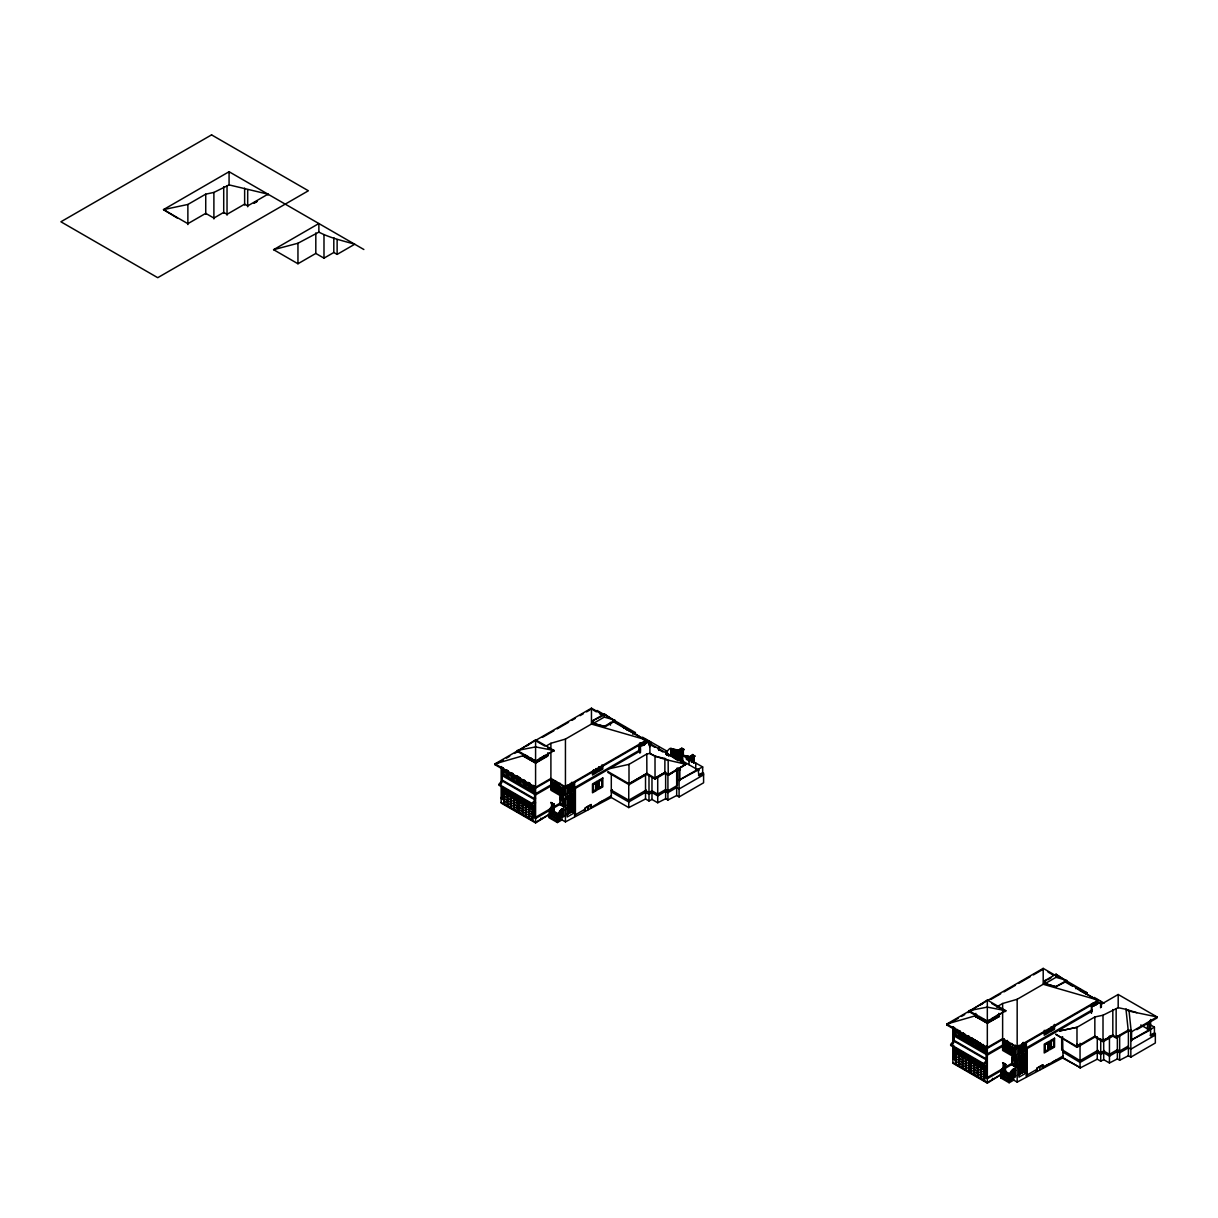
<?xml version="1.0" encoding="UTF-8"?>
<svg xmlns="http://www.w3.org/2000/svg" width="1218" height="1218" viewBox="0 0 1218 1218"><rect width="100%" height="100%" fill="white"/><g stroke="black" fill="none" stroke-linecap="round" stroke-linejoin="round"><path stroke-width="1.5" d="M567.832 805.905L567.832 799.708M568.517 795.735L568.517 799.434L566.949 798.521M568.73 806.636L568.73 795.628M569.339 795.217L569.461 807.656M570.024 808.935L570.039 803.499L573.8 805.677M570.861 809.407L570.861 804.931L574.622 807.108M571.516 809.787L571.516 806.057L574.622 807.854M573.099 793.862L573.099 804.459L570.039 802.692L570.039 795.613M629.021 784.651L628.99 764.371L646.788 754.003L649.91 753.379L655.01 756.332L664.891 758.433L664.861 773.4L655.04 779.063L646.88 774.344L629.021 784.651L607.904 772.456M638.917 751.369L638.917 744.442M646.88 774.344L646.788 754.003M649.94 744.457L649.94 743.574L685.795 764.28L668.18 775.318L664.861 773.4M655.04 779.063L655.01 756.332M665.698 754.338L666.474 750.714L667.342 754.46M666.672 754.475L666.474 750.714M666.855 754.125L666.855 750.927M667.007 754.277L667.007 751.019M667.327 754.46L667.327 751.339L642.495 737.194M667.86 753.927L678.045 760.687L678.045 759.804M668.18 775.318L685.795 764.28C673.63 761.22 661.024 759.332 649.91 753.561L649.894 743.345M681.227 750.608L671.133 748.765L671.133 755.13L671.483 754.033L672.564 754.292M671.453 754.475L681.517 760.565M671.681 754.231L671.453 755.13M677.436 769.73L677.436 785.366L667.921 790.863L665.637 789.538L657.72 794.106L651.98 790.786L648.996 792.507L645.525 790.497M682.445 757.733L679.202 755.86L679.202 757.002L682.11 756.454M682.095 761.296C682.415 734.241 682.796 767.751 681.958 760.123M682.811 755.114L682.811 750.532M691.672 762.407L691.687 756.698M692.189 762.316L692.189 757.733L694.747 756.241L692.707 754.475L690.667 756.241L692.707 757.429M693.727 762.955L693.727 756.835M1019.557 1066.1L1019.573 1059.904M1020.242 1066.496L1020.242 1060.299L1018.674 1059.386M1020.242 1055.945L1020.242 1059.63L1018.674 1058.731M1020.456 1066.846L1020.456 1055.839M1021.506 1068.049L1021.08 1055.412M1021.765 1068.186L1021.765 1063.695L1025.526 1065.872M1024.642 1064.334L1024.642 1054.164M1024.84 1054.057L1024.825 1064.669L1021.765 1062.888L1021.765 1055.823M1055.869 1034.31L1076.986 1046.506L1076.986 1027.307L1059.584 1030.961L1076.986 1027.307L1094.845 1016.954L1103.006 1015.233L1118.185 1007.667L1118.185 994.482L1157.1 1016.954L1131.263 1031.905L1128.203 1030.139L1125.98 1009.326L1136.82 1012.706M1119.662 1035.422L1119.662 1060.239L1128.401 1055.747L1130.837 1057.148L1155.334 1043.004L1155.334 1033.26L1150.599 1036L1150.599 1019.496M1149.838 1030.261L1149.838 1020.928M592.831 720.614L604.326 713.992L615.029 721.026L605.529 726.522L593.273 723.462L593.333 720.34L602.027 716.169M593.273 723.462L604.265 717.113L604.326 713.992L609.929 718.087M1044.572 980.825L1056.052 974.202L1066.77 981.236L1055.778 986.732L1045.014 983.657L1045.059 980.536L1046.551 980.536M1045.014 983.657L1056.006 977.323L1056.052 974.202L1060.254 977.475M563.919 789.447L551.16 781.743L564.01 789.401M683.572 749.786L681.532 751.354L671.438 748.75M691.87 757.109L681.958 754.977M553.901 804.443L550.886 802.495L554.114 804.322L548.983 810L553.566 804.047L553.444 811.904M554.114 804.032L549.379 810.32M557.539 815.04L561.742 808.767L563.934 810L561.742 809.056L557.281 814.888L561.985 808.904M1000.846 1070.378L1005.84 1064.532L1002.627 1062.705L1005.626 1064.654M1013.863 1069.282C1003.358 1086.075 1012.782 1063.284 1015.386 1070.363M1009.022 1075.098L1013.726 1069.115L1015.477 1070.302M1094.221 997.405L1104.117 1003.145M501.146 784.773L501.146 803.043L535.585 822.926L550.901 813.487L549.881 812.908M952.872 1044.983L952.872 1063.238L987.326 1083.122L1002.627 1073.697L1001.607 1073.104M550.901 813.32L535.585 822.317L501.146 802.434M1002.627 1073.53L987.326 1082.528L952.872 1062.644M607.934 771.588L629.021 783.768L646.819 773.384L655.04 778.18L664.861 772.516L668.18 774.435M655.04 778.18L664.906 772.425M685.795 764.28L668.225 774.511L668.164 760.443L664.845 758.525M553.718 783.402L553.718 788.99M698.873 769.609L679.096 780.129L698.112 769.167L698.873 775.79L703.593 773.065L703.593 782.793L679.096 796.937L676.675 795.537L667.921 800.028L665.637 798.703L657.72 802.769L651.98 799.45L648.996 800.987L645.525 798.978L628.747 807.595L611.299 797.516L565.441 821.891L562 819.897L557.402 822.546L548.983 817.689L548.983 816.593L550.521 815.71L558.94 820.567L559.123 812.619L559.229 819.181M1100.905 1004.485L1118.185 994.482M1005.444 1064.167L1005.276 1072.175L1005.276 1064.304M1076.986 1046.506L1094.845 1036.168L1094.845 1016.969M1094.845 1036.168L1103.006 1040.888L1112.841 1035.209L1116.145 1037.112L1128.203 1030.139M177.219 218.022L163.501 209.618L187.876 204.472L205.735 194.149L213.896 192.429L229.075 184.892M267.99 195.047L267.99 194.164L247.696 205.903L244.635 204.137L227.035 214.307L223.716 212.389L213.896 218.068L205.735 213.363L187.876 223.686L163.501 209.603L229.075 171.723L363.862 249.507M273.593 249.69L318.872 223.533L318.872 232.12C330.063 238.012 342.593 240.631 354.727 244.239L337.127 254.395L333.808 252.491L323.988 258.155L315.812 253.435L297.953 263.758L273.593 249.69L297.953 243.25L318.872 232.12M535.585 739.844L517.224 751.339L535.585 761.95L553.962 750.455L535.585 739.844L535.585 822.926M604.433 715.651L591.461 708.176L495.026 763.853L495.026 764.737L535.585 788.153L550.901 779.322L565.441 787.711L646.575 740.879L612.532 720.34M526.404 746.04L529.465 744.274M495.026 764.737L503.201 760.017M506.46 758.129L509.733 756.241M514.635 753.409L517.909 751.521M542.421 737.362L553.87 730.77M557.144 728.882L568.578 722.274M571.851 720.386L575.124 718.498M580.027 715.666L583.3 713.778M586.558 711.891L589.832 710.003M547.841 752.739L547.841 756.043L535.585 763.123L523.344 756.058L524.105 755.114L523.344 755.693L535.585 762.742L547.841 755.525M546.303 745.934L550.901 743.284L565.441 739.082L591.461 724.055L646.575 739.996L565.441 786.828L550.901 778.439L535.585 787.27L495.026 763.853L525.004 755.19M543.502 756.211L544.781 755.464L544.781 756.941M537.321 761.326L540 759.773L539.939 758.266L538.66 760.474M540.381 759.56L543.061 758.007M543.441 757.794L546.121 756.241M603.549 726.811L615.029 720.173L604.265 717.113M623.875 728.44L625.397 727.557L628.458 730.206L625.397 728.44M626.935 730.206L628.458 729.323M633.68 733.114L629.447 730.678M632.599 734.149L635.354 732.566L635.354 733.449M551.998 788L552.089 782.245M551.998 782.398L552.089 787.955M534.565 792.918L535.585 792.324M535.585 793.725L550.901 784.894M554.51 789.34L554.601 783.692M535.585 794.897L550.901 786.067M555.027 784.148L555.027 789.751L555.119 783.996M552.424 785.838L554.86 784.453L554.86 780.966M550.901 787.97L556.428 784.742M556.748 785.153L556.748 790.741M560.082 783.265L550.901 788.746L563.66 796.115L563.66 786.858M502.166 767.142L502.166 780.053L534.565 798.764L535.585 798.171M557.539 791.091L557.631 785.443M553.109 788.64L553.2 782.991M558.057 785.899L558.149 791.441M553.764 788.975L553.809 783.341M559.458 786.493L559.351 792.142M534.824 801.535L531.764 803.301L498.847 784.301L501.907 780.768L534.824 799.769L531.764 804.185L535.585 802.86M560.067 786.843L559.778 792.492M555.728 790.04L555.484 781.514M556.139 790.391L556.23 784.742M561.498 788L561.787 793.542L561.681 787.894M556.839 790.802L556.931 785.153M645.555 739.783L639.739 736.616M562.488 788.244L562.198 793.892L562.29 788.244M563.599 788.883L563.614 794.593M644.535 742.873L645.296 742.432M566.69 788.107L574.378 784.011M559.869 792.553L559.96 786.904M593.501 773.278L596.059 771.801M599.241 769.959L601.799 768.497L601.799 765.346M647.337 741.99L639.694 746.406L649.636 741.549L649.636 746.954M596.196 771.892L596.196 768.528L596.318 771.953L593.257 773.719L593.364 770.157M644.535 744.046L645.296 743.604M560.387 787.254L560.569 792.842M561.178 793.192L561.087 787.544M562.807 794.243L562.99 788.64L562.99 794.243M574.622 787.65L640.455 749.649M574.622 788.822L640.455 750.821M566.674 794.106L574.378 789.903M552.515 803.408L551.921 813.898M567.223 796.115L574.622 791.837L566.553 787.178M567.223 797.592L574.622 793.314L573.922 792.903M550.886 808.387L554.068 809.879L554.068 811.097M560.082 793.969L560.082 804.656L561.102 804.063M552.424 806.057L552.53 812.558L552.333 803.408M552.942 812.208L553.033 805.265M553.551 811.964L553.718 803.971M549.364 816.471L549.47 809.909L549.562 816.471M549.973 809.254L549.973 816.243L549.881 809.376M601.859 786.295L599.18 787.833L599.18 781.21L601.859 779.657L601.799 786.249M562.731 809.3L562.625 815.055M563.325 809.65L563.34 815.344M566.69 808.447L574.378 804.641M574.378 804.352L567.253 808.645M671.483 748.568C669.93 767.736 676.355 739.098 666.992 751.536M667.327 751.339L665.698 751.156M672.306 749.694L681.182 751.064M672.443 749.77L673.463 749.907L673.6 754.566M561.894 814.857L563.949 815.695L562.107 814.522M673.6 749.968L674.239 754.642M674.894 750.105C675.031 767.538 672.595 738.763 675.792 754.916M562.198 815.771L562.016 808.6M675.67 754.84C676.112 743.604 672.93 756.211 677.619 755.19M560.661 817.141L560.569 810.746M561.163 816.852L561.27 810.016L561.163 816.958M562 816.593L560.463 817.476L552.043 812.604L553.581 811.721L562 816.593L562 819.897M676.584 750.455L676.843 755.053M566.674 814.446L574.074 810.168M677.36 750.592L677.223 755.267M560.25 818.587L560.052 811.416M566.979 814.614L574.378 810.244M677.482 750.653L679.172 751.004L679.431 755.602M679.751 749.344L681.791 748.172L683.831 749.344L681.791 751.11L679.751 749.344L681.791 750.532L683.831 749.344M668.575 756.15L671.468 754.505M678.259 750.79L678.654 755.464M679.751 749.938L681.791 748.75L683.831 749.938M678.654 750.867L678.776 755.541L681.913 756.53M682.05 748.903L680.253 749.938L680.253 756.454M557.692 821.176L557.6 814.598L557.402 822.546M612.075 789.675L611.299 790.117L628.747 800.196L646.301 790.056M683.146 761.509L671.712 754.323L673.341 754.429M558.94 820.567L557.402 821.45L548.983 816.593M671.453 755.754L673.006 754.871L682.735 760.489M674.117 754.566L673.341 754.581L673.341 749.831M679.431 751.004L680.207 751.141M611.299 790.71L612.075 790.269M679.811 751.064L680.207 755.739M681.304 751.278L680.588 755.815M612.273 791.319L611.299 791.883L628.747 801.962L646.301 791.837M682.263 760.443L682.811 751.11L683.328 755.769M585.279 808.097L591.019 804.778L591.019 808.067M678.396 755.327L676.843 755.19L676.843 750.44L677.619 750.73M574.622 815.223L585.082 809.178M629.021 783.768L646.88 773.46M677.65 756.743L679.202 755.86M678.396 750.714L678.396 755.464L679.948 755.602M681.608 761.357L681.958 755.19M591.217 807.412L611.421 795.735M680.725 755.739L679.948 755.739L679.948 750.988M680.725 755.876L681.532 755.967L671.864 754.262M683.465 755.83L684.486 755.967M684.623 756.043L685.658 756.18M685.536 756.104L686.434 756.317L686.434 759.393M687.211 756.454L686.313 756.241M687.987 756.591L687.089 756.378L687.089 759.59L686.571 756.378L686.693 759.53M688.124 756.652L688.505 759.804M688.642 759.865L688.764 756.728M688.901 756.804L689.16 761.402M689.281 756.865L690.058 757.002M689.677 756.941L690.058 760.078M690.667 756.241L692.707 755.069L694.747 756.241M690.454 757.078L691.352 757.276L691.672 761.859M690.834 757.139L690.971 760.276M693.484 755.51L692.448 755.206M664.054 773.065L657.72 776.719L657.72 802.769M692.007 757.033L681.958 755.525L682.933 755.845M693.986 755.799L694.504 756.393M690.667 755.647L692.707 756.835L694.747 755.647M693.027 761.235L693.544 757.307L693.727 762.864M679.096 769.837L679.857 769.395L679.857 780.571M698.493 775.059L702.679 772.623L702.679 766.959L697.335 769.609M703.593 774.831L679.096 788.975L676.675 787.574L667.921 792.629L665.637 791.304L657.72 795.872L651.98 792.553L648.996 794.273L645.525 792.279M987.326 1000.054L968.949 1011.549L987.326 1022.146L1005.687 1010.651L987.326 1000.054L987.326 1083.122M1056.158 975.862L1043.202 968.371L946.751 1024.064L946.751 1024.947L987.326 1048.363L1002.627 1039.517L1017.167 1047.922L1098.301 1001.074L1064.334 980.52M968.949 1011.549L972.01 1009.768M979.668 1005.352L982.728 1003.586M946.751 1024.947L950.025 1023.059M953.298 1021.171L958.201 1018.339M961.474 1016.451L964.732 1014.564M968.005 1012.676L972.908 1009.844M990.889 999.46L1000.694 993.797M1003.967 991.909L1015.416 985.301M1018.674 983.413L1030.123 976.806M1033.397 974.918L1043.202 969.254M975.039 1015.919L987.326 1022.953L999.567 1016.254L987.326 1023.333L975.07 1016.254L975.831 1015.812M996.507 1007.027L1002.627 1003.495L1017.167 999.293L1043.202 984.266L1098.301 1000.191L1017.167 1047.038L1002.627 1038.634L987.326 1047.48L946.751 1024.064L976.745 1015.386M1047.982 979.698L1050.875 978.039M996.507 1015.675L997.786 1014.944L997.786 1016.406L995.167 1017.989M989.046 1021.537L991.726 1019.984M1055.29 987.006L1066.77 980.383L1056.006 977.323M1075.601 988.635L1077.138 987.752L1080.199 989.518L1079.94 990.554L1085.451 993.294M1002.901 1042.243L1015.934 1049.14M1003.815 1042.441L1003.815 1048.15M1004.515 1042.852L1004.332 1048.561M1004.941 1043.308L1004.941 1048.911L1005.033 1043.141M987.326 1053.935L1002.627 1045.09M987.326 1055.108L1002.627 1046.277M1006.662 1044.298L1006.753 1049.962L1006.586 1041.177M1003.19 1047.663L1015.949 1055.138L1003.19 1047.769M1008.062 1044.892L1007.971 1050.662L1008.123 1041.71M1002.627 1048.18L1003.525 1047.663M1007.225 1045.531L1008.154 1044.953M1002.627 1048.774L1004.424 1047.739M1007.377 1046.034L1011.823 1043.476M1004.424 1048.5L1004.165 1038.71M1009.692 1046.049L1009.692 1051.652M1009.981 1046.003L1009.874 1051.652M1010.483 1052.002L1010.575 1046.353M1006.053 1049.551L1006.144 1043.902M986.55 1061.731L983.489 1063.512L950.588 1044.496L953.648 1040.964L986.55 1059.965L983.489 1064.395L987.326 1063.07M1011.503 1047.206L1011.503 1052.702M1007.225 1041.725L1007.453 1050.251M1012.402 1047.404L1012.295 1053.052M1013.011 1047.754L1012.721 1053.403M1008.671 1050.951L1008.474 1045.349M1009.083 1051.301L1009.174 1045.653M1014.442 1048.911L1014.624 1054.392M1015.325 1049.094L1015.34 1054.788M1011.001 1046.704L1011.001 1052.291M1097.037 1002.627L1096.261 1004.256L1097.037 1003.815M1018.415 1048.317L1026.104 1044.207M1045.242 1033.488L1047.784 1032.011M1053.524 1028.692L1050.982 1030.169L1050.982 1027.033L1050.723 1030.611L1053.783 1028.845L1053.783 1025.312M1048.043 1032.164L1044.983 1033.93L1045.105 1030.367L1045.181 1033.595M1012.813 1053.448L1012.904 1047.8M1013.315 1048.15L1013.513 1053.753M1014.122 1054.103L1014.031 1048.439M1026.363 1047.861L1092.181 1009.859M1026.363 1049.033L1092.181 1011.031M1018.4 1054.194L1026.104 1050.22L1018.705 1054.377M1018.4 1054.316L1026.104 1050.099M1004.256 1063.603L1003.845 1074.109M1004.667 1064.075L1004.774 1072.464L1004.759 1063.908M1018.964 1056.31L1026.363 1052.047L1023.12 1050.175M1018.964 1057.787L1026.363 1053.524L1025.663 1053.113M1011.823 1063.36L987.326 1077.504L984.707 1075.981M984.707 1077.154L987.326 1078.661L1011.823 1064.486L1017.106 1067.547M1012.843 1064.273L1011.823 1064.867L1011.823 1057.94L1015.584 1060.117L1015.584 1065.567M1005.413 1070.317L1005.489 1071.475L1005.307 1070.15M1002.734 1074.748L1002.734 1068.125L1002.627 1074.687M1000.724 1076.788L1002.247 1075.905L1010.666 1080.777L1010.666 1079.666L1002.247 1074.809L1003.784 1073.926L1012.204 1078.783L1012.204 1077.671L1003.784 1072.814L1005.307 1071.931L1013.726 1076.788L1013.726 1080.107L1009.143 1082.756L1000.724 1077.9L1000.724 1076.788L1009.143 1081.66L1010.666 1080.777M1050.921 1048.043L1053.6 1046.49L1053.6 1039.868L1050.921 1041.405L1050.982 1047.937M1014.259 1069.617L1014.259 1075.205M1000.724 1077.9L1003.784 1076.133M1018.415 1068.658L1026.104 1064.547M1013.833 1074.718L1015.69 1075.783L1013.757 1074.809M1013.528 1075.007L1013.62 1076.149M1014.975 1075.494L1014.868 1069.967L1015.081 1075.555M1012.295 1077.397L1012.386 1071.018M1012.904 1077.047L1012.904 1070.348M1013.406 1069.693L1013.315 1076.803L1013.513 1069.556M1012.204 1077.671L1013.726 1076.788M1018.4 1074.657L1026.104 1070.439L1018.705 1074.718M1010.864 1072.997L1010.864 1079.331M1011.458 1072.221L1011.458 1079.087M1011.777 1078.798L1011.884 1071.49L1011.884 1078.737M1010.666 1079.666L1012.204 1078.783M1009.235 1074.931L1009.418 1081.371L1009.418 1074.87M1009.935 1074.2L1009.844 1081.021M1010.255 1080.792L1010.346 1073.484L1010.346 1080.838M1063.04 1050.312L1080.046 1060.65L1098.027 1050.266M1063.04 1052.093L1080.046 1062.416L1098.027 1052.032M1026.363 1075.418L1036.822 1069.374M1013.726 1080.107L1017.167 1082.102L1063.025 1057.726L1080.488 1067.79L1097.266 1059.188L1100.737 1061.182L1103.706 1059.66L1109.446 1062.979L1117.363 1058.914L1119.662 1060.239M1042.943 1067.607L1063.147 1055.945M1062.583 1036.67L1063.04 1057.726M1109.446 1036.929L1112.613 1035.102M1103.006 1015.249L1103.006 1040.888L1112.841 1035.209M1130.548 1029.728L1116.145 1038.04L1112.841 1036.122L1103.006 1041.786L1094.845 1037.081L1076.986 1047.389L1055.671 1034.31M1079.27 1060.208L1080.488 1060.391M1136.82 1029.636L1157.1 1017.928M1104.482 1050.555L1100.737 1052.717L1097.266 1050.708M1062.583 1057.97L1080.488 1067.79M1150.218 1029.591L1154.42 1027.17L1154.42 1032.834L1150.218 1035.254M1149.076 1021.75L1149.076 1029.804L1130.837 1040.339L1149.838 1030.245L1140.779 1024.962M1128.401 1046.018L1119.662 1051.058L1117.363 1049.733L1109.446 1054.301L1103.706 1050.982M1128.401 1047.784L1119.662 1052.839L1117.363 1051.515L1109.446 1056.082L1103.706 1052.763L1100.737 1054.484L1097.266 1052.474M1155.334 1035.041L1130.837 1049.185L1127.64 1047.343M1103.006 1040.888L1112.826 1035.239L1112.826 1009.555M599.378 802.601L603.397 800.515M1043.445 1066.785L1049.581 1063.603M1052.443 1062.111L1056.463 1060.01M609.898 768.573L628.99 764.371M681.182 751.156L671.483 749.435L672.564 749.831M671.864 754.079L681.456 755.952M267.99 194.164L229.075 184.892L229.075 171.692L229.075 172.591M1118.185 1007.682L1125.995 1009.326M1157.1 1016.954L1129.056 1011.092L1125.98 1009.326L1129.056 1011.107L1131.263 1031.905M628.351 730.587L635.354 732.566L597.079 710.459M1081.828 991.285L1087.08 992.761L1087.08 993.644M604.128 726.476L593.425 723.37L593.333 720.34M1055.869 986.671L1045.166 983.581L1045.059 980.536M681.791 749.055L683.313 749.938L683.313 755.145M679.994 749.786L682.05 750.973M690.834 760.215L690.195 756.926L690.195 760.139M679.553 751.064L679.172 755.602M688.642 756.652L689.418 761.402M688.642 756.804L687.865 756.515L687.865 759.727L687.348 756.515L687.47 759.667M675.29 750.166L676.964 750.516L677.101 755.19M674.513 750.029L675.29 750.318M684.76 755.967L685.536 756.256M674.513 750.181L673.737 749.892L674.513 754.779M684.76 756.119L683.587 755.769M1154.42 1027.17L1147.493 1023.166L1147.493 1029.347M673.737 750.044L672.092 749.542M681.608 754.993L702.679 766.959M680.892 756.53L681.913 757.124M678.776 755.541L677.619 755.327L677.619 750.577L677.878 755.327M682.522 758.418L677.65 755.602L676.097 756.5L679.339 758.372M676.447 755.13L676.066 750.303L676.325 755.053M676.097 755.358L682.582 759.103M675.29 754.916L674.117 754.718L674.117 749.968M1056.204 974.948L1087.08 992.761M673.737 754.642L672.564 754.444L672.564 749.694M682.659 759.804L674.559 755.114L673.006 756.013L673.006 754.871M612.745 719.701L615.029 721.026M1085.634 993.462L1091.282 996.659M1091.465 996.826L1095.743 999.247M1097.799 1000.572L1097.54 999.536M671.148 754.414L699.025 770.522M1048.059 972.071L1052.915 974.872M1065.887 982.363L1072.373 986.108M1077.23 988.909L1086.958 994.527M1090.201 996.4L1093.444 998.273M633.908 733.251L639.557 736.464M593.09 709.987L596.333 711.86M599.576 713.733L602.819 715.605M614.161 722.152L638.476 736.19M641.719 738.062L646.575 740.879M671.133 754.947L681.258 760.717M1099.839 1002.627L1091.419 1006.616L1101.376 1001.744L1101.376 1007.164M648.113 742.432L644.276 740.224L645.814 739.341L645.814 740.224M644.535 741.244L644.276 744.837M651.569 745.401L654.827 747.289M658.085 749.161L662.973 751.993M681.136 762.468L684.242 764.265M1095.743 1004.835L1092.881 1003.236L1095.987 1005.124L1096.017 1001.303M641.14 743.026L644.018 744.64M1091.282 1004.18L1094.434 1005.992M639.541 743.97L642.708 745.797M677.436 767.995L680.436 769.73M646.682 773.795L648.996 775.12L648.996 800.987M1076.879 1044.054L1080.046 1045.881M991.909 1003.586L1005.687 1011.549M537.123 741.61L544.781 746.04M547.841 747.806L553.962 751.339M979.5 1018.004L976.821 1016.451L976.882 1014.944M979.881 1018.218L982.561 1019.77L981.221 1017.441L981.221 1018.918M982.941 1019.984L985.621 1021.537M987.326 1022.8L975.07 1016.254M527.759 757.794L525.08 756.241L525.156 754.734M531.215 759.788L533.895 761.326L533.819 759.743M573.632 784.392L573.8 789.98M535.585 762.59L523.344 756.058M1023.638 1045.592L1023.836 1051.301L1023.622 1042.41M572.201 785.549L574.622 787.056M1022.709 1046.46L1022.435 1052.002L1022.724 1042.547M571.881 786.661L574.622 788.244M1019.923 1045.607L1022.085 1046.856M568.182 785.412L570.359 786.661L570.359 783.448M1018.903 1046.049L1021.567 1047.602M1020.517 1047.404L1020.699 1053.113L1020.699 1047.404M1025.449 1050.251L1025.647 1044.663L1025.556 1050.312M567.162 785.854L571.881 788.579M1018.278 1046.292L1021.506 1048.15M568.882 787.148L568.882 792.842M566.553 786.082L574.622 790.741M568.182 787.544L568.364 793.253L568.273 787.604M1015.051 1045.516L1019.892 1048.317M1018.887 1048.454L1018.979 1054.103M568.167 788.488L574.622 792.218M571.912 791.106L571.881 782.215M1023.227 1051.652L1023.135 1046.003M571.181 783.174L571.501 791.456M1021.917 1052.291L1022.085 1043.643M1021.826 1052.352L1021.917 1046.704M570.283 792.142L570.191 786.493M1002.901 1041.953L1015.858 1049.49M1021.415 1052.702L1021.217 1047.099M551.16 781.743L564.208 789.234M568.973 792.796L568.973 787.193M1020.197 1053.403L1020.105 1047.754M1041.923 1067.577L1042.943 1068.171L1042.943 1064.654L1036.822 1068.186L1036.822 1071.353L1035.802 1070.759M590.197 807.367L591.217 807.96L591.217 804.443L585.082 807.976L585.082 811.142L584.061 810.564M1024.582 1059.218L1022.024 1057.742L1022.024 1062.735L1024.582 1064.227M570.283 797.531L572.841 799.008M551.16 787.741L564.223 795.11M1002.627 1048.957L1015.386 1056.31L1015.386 1045.211M1024.155 1065.643L1024.445 1071.292M1026.363 1067.303L1022.587 1065.126M1023.546 1065.994L1023.836 1071.642M1024.825 1067.181L1026.363 1068.064M1022.526 1072.282L1022.709 1066.801M570.694 806.438L570.694 812.132M1021.126 1067.394L1021.308 1073.104L1021.217 1067.44M1016.665 1065.248L1015.584 1064.623L1016.375 1065.08L1016.284 1056.189M1019.588 1066.938L1021.186 1067.866M1020.517 1067.744L1020.806 1073.393L1020.699 1067.744M1025.449 1070.592L1025.663 1052.763L1026.363 1053.174M564.939 805.037L563.843 804.413L564.543 804.824M568.791 807.534L568.882 813.182M1011.823 1063.39L1017.106 1066.45M1019.588 1067.881L1021.765 1069.145M1023.242 1069.998L1026.363 1071.794M955.171 1030.946L958.49 1032.864M960.028 1033.747L963.347 1035.665M964.869 1036.548L968.188 1038.467M972.01 1040.674L975.329 1042.593M976.866 1043.476L980.185 1045.394M981.647 1046.232L985.027 1048.18M567.847 807.671L574.622 811.584M1019.405 1068.384L1019.496 1074.154L1019.496 1068.551M503.445 770.75L506.764 772.669M508.287 773.552L511.606 775.455M513.143 776.338L516.462 778.256M520.284 780.464L523.603 782.382M525.125 783.265L528.445 785.184M529.921 786.036L533.301 787.985M567.573 808.234L567.755 813.837M572.612 811.036L572.704 805.494L572.521 811.097M1023.242 1071.094L1026.363 1072.891L1018.964 1077.154L1018.964 1045.211M1013.071 1065.583L1015.568 1067.029M1018.887 1068.795L1018.887 1074.383M1023.272 1071.475L1026.363 1073.256M563.843 806.453L560.082 804.291L535.585 818.466L532.982 816.958M567.847 808.767L574.622 812.68L567.223 816.958L567.223 785.001M560.082 804.656L563.827 806.818M568.456 809.498L574.622 813.045M1023.227 1071.992L1023.135 1066.344M1021.826 1072.693L1022.009 1067.09L1021.917 1072.754M968.249 1042.699L964.808 1040.705L964.808 1033.991M981.647 1050.434L985.088 1052.428L985.088 1047.389M953.648 1034.493L986.306 1053.342M1002.627 1062.705L1005.84 1064.532M1013.467 1068.962L1015.675 1070.196M523.664 786.615L520.223 784.636L520.284 777.723M528.505 789.416L525.065 787.422L525.065 780.708M501.907 774.283L534.565 793.131M550.886 802.495L554.114 804.322M561.742 808.767L563.934 810M1020.197 1073.743L1020.105 1068.095M561.772 809.361L561.681 816.654L561.924 809.056M953.892 1035.818L986.306 1054.514M1012.995 1070.226L1012.995 1077.108M502.166 775.607L534.565 794.319M567.664 813.883L567.755 808.234M1004.256 1066.131L1004.256 1072.754L1004.058 1063.603M1012.386 1070.835L1012.386 1077.458M1003.236 1067.638L1003.236 1074.459L1003.449 1063.253L1003.647 1074.109M1011.366 1072.342L1011.366 1079.148M551.51 807.26L551.404 814.187M559.732 812.01L559.641 818.938L559.549 812.071M1010.864 1072.814L1010.757 1079.392M1005.611 1070.074L1002.627 1068.597L1005.307 1070.257M562.016 814.598L563.949 815.695M1002.125 1068.917L1002.307 1076.088M550.384 808.706L550.49 815.938L550.49 808.585M558.514 813.411L558.712 820.582L558.62 813.274M1002.627 1069.8L1015.386 1077.154L1015.386 1057.787L1002.627 1050.418L1002.627 1003.495M1001.607 1069.571L1001.805 1076.392L1001.698 1069.45M550.901 809.589L563.66 816.958L563.66 797.592L550.901 790.223L550.901 752.541M558.011 814.066L558.103 820.932L558.103 813.944M559.062 817.765L552.043 813.715L550.521 814.598L558.94 819.455L560.463 818.572L560.661 810.625M983.489 1064.395L950.588 1045.394L953.648 1042.73L953.648 1027.2M531.764 804.185L498.847 785.184L501.907 782.535L501.907 768.817M1002.125 1076.088L1002.216 1068.795M1009.737 1081.082L1009.844 1074.154M1001.196 1076.621L1001.287 1070.165L1001.105 1076.682M956.191 1051.271L968.949 1058.64L962.89 1055.214L962.89 1057.117M971.248 1059.965L984.007 1067.318L983.946 1069.282L971.248 1062.02M956.252 1051.378L962.25 1054.834M977.947 1063.893L983.946 1067.364M517.224 798.429L504.465 791.061L510.525 794.638L510.586 796.663M519.523 799.754L532.281 807.123L526.222 803.697L526.222 805.616L532.205 809.072M517.163 798.46L511.164 795.004L511.103 796.953M519.584 799.861L525.582 803.332L525.643 805.357M956.191 1053.326L968.949 1060.695M510.525 796.557L504.526 793.085L517.224 800.485M511.164 796.922L517.163 800.378M525.582 805.235L519.584 801.779L532.281 809.178M956.191 1053.92L968.949 1061.289M971.248 1062.614L984.007 1069.983M504.465 793.71L517.224 801.079M519.523 802.403L532.281 809.772M956.191 1056.417L959.008 1058.046M959.51 1058.335L962.311 1059.965M962.829 1060.254L965.63 1061.868M966.148 1062.172L968.949 1063.786M971.248 1065.111L974.05 1066.74M974.567 1067.029L977.369 1068.658M977.887 1068.947L980.688 1070.561M981.206 1070.866L984.007 1072.479M504.465 796.222L507.267 797.836M507.784 798.14L510.586 799.754M511.103 800.043L513.905 801.672M514.407 801.962L517.224 803.591M519.523 804.915L522.324 806.529M522.827 806.818L525.643 808.447M526.146 808.737L528.962 810.366M529.465 810.655L532.281 812.269M992.426 1078.417L993.446 1078.92M540.701 818.207L541.721 818.8M956.191 1058.929L959.008 1060.543M959.51 1060.848L962.311 1062.461M962.829 1062.766L965.63 1064.38M966.148 1064.669L968.949 1066.298M971.248 1067.623L974.05 1069.237M974.567 1069.541L977.369 1071.155M977.887 1071.444L980.688 1073.073M981.206 1073.362L984.007 1074.992M504.465 798.719L507.267 800.348M507.784 800.637L510.586 802.266M511.103 802.555L513.905 804.169M514.407 804.474L517.224 806.088M519.523 807.412L522.324 809.041M522.827 809.331L525.643 810.944M526.146 811.249L528.962 812.863M529.465 813.152L532.281 814.781M952.872 1057.605L955.491 1059.112M501.146 797.394L503.765 798.901M532.982 815.771L535.585 817.278L560.082 803.149L563.843 805.357L563.843 799.921L560.082 797.744M952.872 1058.777L955.491 1060.284M501.146 798.582L503.765 800.089M956.191 1061.426L959.008 1063.055M959.51 1063.344L962.311 1064.974M962.829 1065.263L965.63 1066.877M966.148 1067.181L968.949 1068.795M971.248 1070.12L974.05 1071.749M974.567 1072.038L977.369 1073.652M977.887 1073.956L980.688 1075.57M981.206 1075.875L984.007 1077.488M504.465 801.231L507.267 802.845M507.784 803.149L510.586 804.763M511.103 805.052L513.905 806.681M514.407 806.971L517.224 808.6M519.523 809.924L522.324 811.538M522.827 811.827L525.643 813.457M526.146 813.746L528.962 815.375M529.465 815.664L532.281 817.278M956.191 1063.938L968.949 1071.307M971.248 1072.632L984.007 1080.001M504.465 803.728L517.224 811.097M519.523 812.421L532.281 819.79M574.622 792.964L573.922 792.568L573.922 810.396L573.8 793.451M571.577 793.268L572.856 793.999L572.902 804.124L570.222 802.571L570.222 794.106M566.949 799.191L568.517 800.089L568.501 806.286L566.949 805.387M1012.767 1057.391L1015.325 1058.868M1012.523 1057.544L1015.584 1059.31L1015.584 1055.778M560.98 797.227L563.66 798.78M560.782 797.333L563.843 799.115M1011.823 1058.899L1014.746 1060.604L1014.746 1065.095M1011.823 1059.66L1014.092 1060.969L1014.092 1064.715M560.082 798.703L563.02 800.393L563.02 804.885M560.082 799.45L562.366 800.774L562.366 804.504M1018.674 1065.598L1020.242 1067.318M567.847 806.727L570.024 807.991M1131.598 1031.463L1131.598 1040.781M1130.837 1030.047L1130.837 1057.148M1128.401 1030.382L1128.401 1055.747M1117.363 1035.833L1117.363 1058.914M1116.145 1008.854L1116.145 1037.112M1110.222 1053.859L1110.222 1055.641M1109.446 1036L1109.446 1062.979M1103.706 1038.817L1103.706 1059.66M1100.737 1038.802L1100.737 1061.182M1100.6 1001.303L1100.6 1007.788M1097.266 1036.807L1097.266 1059.188M1092.181 1003.556L1091.419 1013.269L1091.419 1005.094M1080.046 1043.278L1080.046 1068.049M1077.138 987.752L1077.138 988.635M1061.685 1037.371L1061.685 1050.205M1054.544 1024.429L1054.544 1029.286L1049.962 1031.935L1049.962 1028.692M1053.6 1025.495L1053.6 1028.738M1048.805 1029.362L1048.805 1032.605L1044.222 1035.254L1044.222 1030.398M1043.202 968.371L1043.202 984.266M1042.745 1068.262L1042.745 1064.974L1037.005 1068.293L1037.005 1071.246M1039.974 1066.587L1039.791 1069.815M1027.124 1048.591L1027.124 1074.976M1026.363 1042.349L1026.363 1076.788M1025.526 1053.646L1025.556 1070.652M1024.947 1044.953L1024.947 1050.662M1024.947 1065.293L1024.947 1071.003M1024.338 1051.012L1024.338 1045.303L1024.247 1050.951M1024.247 1065.704L1024.247 1071.292M1023.729 1065.994L1023.729 1071.703M1023.303 1053.463L1023.303 1063.481M1022.907 1043.384L1022.907 1046.704M1022.526 1066.694L1022.526 1072.403M1021.308 1047.054L1021.308 1052.763M1019.496 1048.104L1019.496 1053.814L1019.405 1048.15M1017.167 999.293L1017.167 1082.102M1014.624 1048.789L1014.624 1054.499M1014.366 1069.556L1014.366 1075.266M1013.757 1068.795L1013.833 1075.92M1013.422 1048.104L1013.422 1053.798M1012.204 1047.404L1012.204 1053.098M1012.325 1055.321L1012.325 1062.507M1011.595 1047.054L1011.595 1052.748M1010.392 1046.353L1010.392 1052.063M1009.143 1081.66L1009.143 1082.756M1008.565 1045.303L1008.565 1051.012M1007.408 1040.431L1007.362 1050.312M1005.535 1043.552L1005.535 1049.261L1005.489 1043.582M1003.525 1040.05L1003.723 1048.211M1003.327 1039.472L1003.327 1047.769M998.806 1013.376L998.806 1016.695M995.243 1016.406L995.243 1017.883M994.725 1016.71L994.725 1018.172L992.107 1019.77L993.446 1017.441L993.446 1018.918M991.665 1018.476L991.665 1019.953M989.107 1019.953L989.107 1021.415M986.55 1046.11L986.55 1077.047M986.306 1046.232L986.306 1058.975L953.892 1040.263L953.892 1027.353M985.727 1076.575L985.727 1066.039L954.47 1047.998L954.47 1058.518M985.56 1019.953L985.56 1021.43M985.286 1047.45L985.286 1052.748M984.707 1081.021L984.707 1066.922L970.548 1058.746L970.731 1072.951M984.281 1019.207L984.281 1020.684M984.007 1066.74L984.007 1080.61M983.368 1044.481L983.368 1051.347M983.002 1018.476L983.002 1019.953M981.708 1046.277L981.708 1050.388M981.449 1045.242L981.449 1050.54M981.206 1068.353L981.206 1078.372M980.688 1068.064L980.688 1078.082M980.429 1042.882L980.429 1049.946M980.185 1042.638L980.246 1049.627L976.79 1047.632L976.866 1040.72M979.439 1016.421L979.439 1017.883M978.526 1041.679L978.526 1048.561M977.887 1063.786L977.887 1065.857M977.887 1066.435L977.887 1076.453M977.369 1063.497L977.369 1065.552M977.369 1066.146L977.369 1076.164M977.308 1065.445L977.308 1063.527L971.309 1060.071L971.309 1061.989M976.608 1040.674L976.608 1047.739M975.862 1013.391L975.862 1016.71M975.588 1040.081L975.588 1047.16M975.39 1040.111L975.39 1046.825L971.949 1044.831L972.01 1037.919M974.567 1064.532L974.567 1074.55M974.05 1064.227L974.05 1074.246M973.669 1038.878L973.669 1045.76M971.766 1037.873L971.766 1044.953M971.248 1059.371L971.248 1073.241M970.731 1038.893L970.731 1044.359M969.65 1072.327L969.65 1058.229L955.491 1050.053L955.491 1064.151M969.467 1036.335L969.467 1043.613M969.467 1058.335L969.467 1072.221M968.949 1058.046L968.949 1071.916M968.447 1035.955L968.447 1043.034M968.188 1035.711L968.188 1042.593M966.529 1037.508L966.529 1041.634M966.148 1059.66L966.148 1069.678M965.63 1059.371L965.63 1069.389M964.61 1035.513L964.61 1040.827M963.59 1033.168L963.59 1040.233M963.347 1032.91L963.347 1039.791L959.951 1037.919L960.028 1031.007M962.829 1055.092L962.829 1057.163M962.829 1057.757L962.829 1067.76M962.311 1054.803L962.311 1056.874M962.311 1057.452L962.311 1067.47M961.687 1034.706L961.687 1038.832M959.769 1030.946L959.769 1038.025M959.51 1055.839L959.51 1065.857M959.008 1055.534L959.008 1065.552M958.749 1030.367L958.749 1037.431M958.551 1030.382L958.551 1037.097L955.11 1035.117L955.171 1028.22M956.83 1029.164L956.83 1036.031M956.191 1050.677L956.191 1064.562M955.688 1050.388L955.688 1064.258M954.927 1028.418L954.927 1035.224M953.648 1045.425L953.648 1058.046M952.872 1026.759L952.872 1043.171M695.752 762.955L695.752 769.152M694.245 762.757L694.245 756.241L692.707 757.124L691.185 756.241L691.352 761.889M693.544 757.307L693.544 762.757M693.225 757.718L693.225 761.341M692.707 756.835L692.707 762.011M690.576 757.002L690.576 760.215M689.799 756.865L689.799 760.078M689.023 756.728L689.053 764.752M688.246 756.591L688.246 759.804M681.791 748.172L681.928 761.539M681.273 753.866L681.471 757.596M680.725 751.125L680.771 757.794M679.553 750.927L679.553 755.678M679.096 768.954L679.096 796.937M678 750.653L678 755.404M677.254 769.624L677.254 785.488M676.675 768.436L676.675 795.537M675.67 750.242L675.67 754.993M672.96 749.755L672.96 754.505M672.686 749.77L672.823 754.429M672.184 749.618L672.184 754.368M671.864 749.1L672.047 754.292M667.921 773.476L667.921 800.028M667.144 751.217L667.129 755.267M667.022 751.156L666.84 755.038M665.637 772.151L665.637 798.703M658.831 746.619L658.831 750.41M658.481 793.664L658.481 795.43M651.98 776.886L651.98 799.45M650.656 741.914L650.656 745.69M648.874 741.107L648.874 745.081M645.525 774.861L645.525 798.978M644.535 740.955L644.535 744.99M640.455 743.345L640.455 752.633M639.694 742.904L639.694 753.074M628.747 784.544L628.747 807.595M611.299 774.922L611.299 797.516M610.446 722.396L610.446 725.152M602.819 765.848L602.819 769.076L598.221 771.74L598.221 768.497M602.057 765.102L602.057 768.634L598.997 770.4L598.997 766.868M599.241 766.822L599.18 770.081M597.079 769.152L597.079 772.395L592.481 775.044L592.481 771.801M593.501 770.141L593.44 773.384M591.461 708.176L591.461 724.055M588.248 806.377L588.248 809.513M588.05 806.483L588.05 809.605M575.398 788.381L575.398 814.766M574.622 782.154L574.622 816.593M573.8 784.392L573.815 790.101M573.221 784.742L573.221 790.452L573.115 784.803M573.221 805.083L573.221 810.792M573.115 805.144L573.115 810.746M572.704 785.153L572.704 790.756L572.612 785.092M572.003 805.783L572.003 811.492M571.394 785.793L571.394 791.502M571.577 794.928L571.577 803.286M570.998 784.255L570.694 791.791L570.785 786.143M570.785 806.483L570.785 812.193M570.191 806.834L570.191 812.543M569.582 786.843L569.582 792.553L569.491 786.904M569.582 807.184L569.582 812.893L569.491 807.245M568.973 807.534L568.973 813.243M568.364 807.884L568.364 813.594L568.273 807.945M567.862 787.955L567.664 793.542L567.755 787.894M567.832 795.354L567.832 799.038M565.441 739.082L565.441 821.891M563.919 795.004L551.465 787.452L551.602 779.261M563.249 809.696L563.234 815.405M560.478 787.193L560.478 792.903M560.6 795.126L560.6 802.297M560.143 811.295L560.143 818.648M559.26 786.493L559.26 792.202M557.448 785.443L557.448 791.152M556.382 781.499L556.382 784.803M555.682 781.895L555.621 790.101M554.418 783.692L554.418 789.401M552.926 803.758L553.033 812.254M552.591 782.641L552.591 788.35L552.424 780.342M552.013 813.959L551.632 803.104L551.602 814.187M550.901 743.284L550.901 748.842M543 756.5L543 757.977M541.721 757.231L541.721 758.707M540.442 757.977L540.442 759.453M534.824 785.915L534.824 816.836M534.565 786.021L534.565 798.764M534.002 816.365L534.002 805.829L502.745 787.787L502.745 798.323M533.545 785.473L533.545 792.553M533.362 785.503L533.362 792.218L529.921 790.223L529.921 783.235M532.982 820.81L532.982 806.712L518.822 798.536L518.822 812.634M532.555 759.012L532.555 760.489M532.281 806.529L532.281 820.414M531.642 787.026L531.642 791.152M531.276 758.266L531.276 759.743M530.759 757.977L530.759 759.453L528.14 758.007L528.216 756.5M529.723 783.265L529.723 790.345M529.465 808.158L529.465 818.161M528.962 807.854L528.962 817.872M528.703 782.672L528.703 789.751M528.445 782.428L528.445 789.31M527.698 757.687L526.42 755.48L526.42 756.941M526.785 784.225L526.785 788.35M526.146 803.591L526.146 805.646M526.146 806.24L526.146 816.258M525.643 805.935L525.643 815.953M524.882 780.464L524.882 787.544M523.862 779.885L523.862 786.95M523.603 779.627L523.603 786.508M522.827 804.322L522.827 814.34M522.324 804.032L522.324 814.05M521.943 781.423L521.943 785.549M520.025 777.663L520.025 784.742M519.523 799.16L519.523 813.045M519.005 776.871L519.005 784.148M519.005 798.871L519.005 812.741M517.924 812.117L517.924 798.018L503.765 789.843L503.765 803.941M517.726 776.125L517.726 783.418M517.726 798.14L517.726 812.01M517.224 797.836L517.224 811.721M516.706 775.759L516.706 782.824M516.523 775.775L516.523 782.489L513.067 780.51L513.143 773.597M514.803 777.297L514.803 781.423M514.407 799.465L514.407 809.483M513.905 799.16L513.905 809.178M512.885 773.552L512.885 780.616M511.864 772.958L511.864 780.022M511.606 772.714L511.667 779.703L508.226 777.708L508.226 770.994M511.103 797.546L511.103 807.564M510.586 797.257L510.586 807.26M509.946 774.496L509.946 778.622M508.043 770.75L508.043 777.815M507.784 795.628L507.784 805.646M507.267 795.339L507.267 805.357M507.008 770.157L507.008 777.221M506.764 769.913L506.825 776.901L503.384 774.907L503.445 768.01M505.105 771.71L505.105 775.836M504.465 790.482L504.465 804.352M503.947 790.178L503.947 804.063M503.186 768.208L503.186 775.013M501.907 787.026L501.907 797.836M501.146 766.548L501.146 782.961M337.127 239.581L337.127 254.395M333.808 237.662L333.808 252.491M323.988 235.074L323.988 258.155M315.812 232.927L315.812 253.435M297.953 243.25L297.953 263.758M247.696 189.917L247.696 206.786M244.635 188.166L244.635 205.02M227.035 186.065L227.035 215.19M223.716 186.765L223.716 213.272M213.896 192.444L213.896 218.951M205.735 194.164L205.735 214.246M187.876 204.487L187.876 224.569M211.567 134.878L60.9 221.783L157.731 277.689L308.382 190.769L211.567 134.878M257.059 201.366L253.938 203.178L257.059 201.442M553.962 750.455L535.585 761.052L517.224 750.455L535.585 746.923L553.962 750.455M558.849 786.143L558.651 791.852L558.757 786.204M597.079 781.317L592.481 783.966L592.481 792.811L597.079 790.162L597.079 781.317M602.819 777.997L598.221 780.662L598.221 789.492L602.819 786.843L602.819 777.997M596.318 782.641L593.257 784.407L593.257 791.487L596.318 789.721L596.318 782.641M602.057 779.322L598.997 781.103L598.997 788.168L602.057 786.402L602.057 779.322M596.12 782.976L593.44 784.514L593.44 791.152L596.12 789.599L596.12 782.976M1005.687 1010.651L987.326 1021.263L968.949 1010.651L987.326 1007.119L1005.687 1010.651M1048.805 1041.527L1044.222 1044.176L1044.222 1053.007L1048.805 1050.358L1048.805 1041.527M1054.544 1038.208L1049.962 1040.857L1049.962 1049.703L1054.544 1047.054L1054.544 1038.208M1048.043 1042.852L1044.983 1044.618L1044.983 1051.682L1048.043 1049.916L1048.043 1042.852M1053.783 1039.533L1050.723 1041.299L1050.723 1048.378L1053.783 1046.597L1053.783 1039.533M1047.861 1043.187L1045.181 1044.724L1045.181 1051.362L1047.861 1049.809L1047.861 1043.187M571.394 811.843L571.303 806.194L571.394 811.843M551.084 807.976L550.993 814.538L551.084 807.976"/></g></svg>
